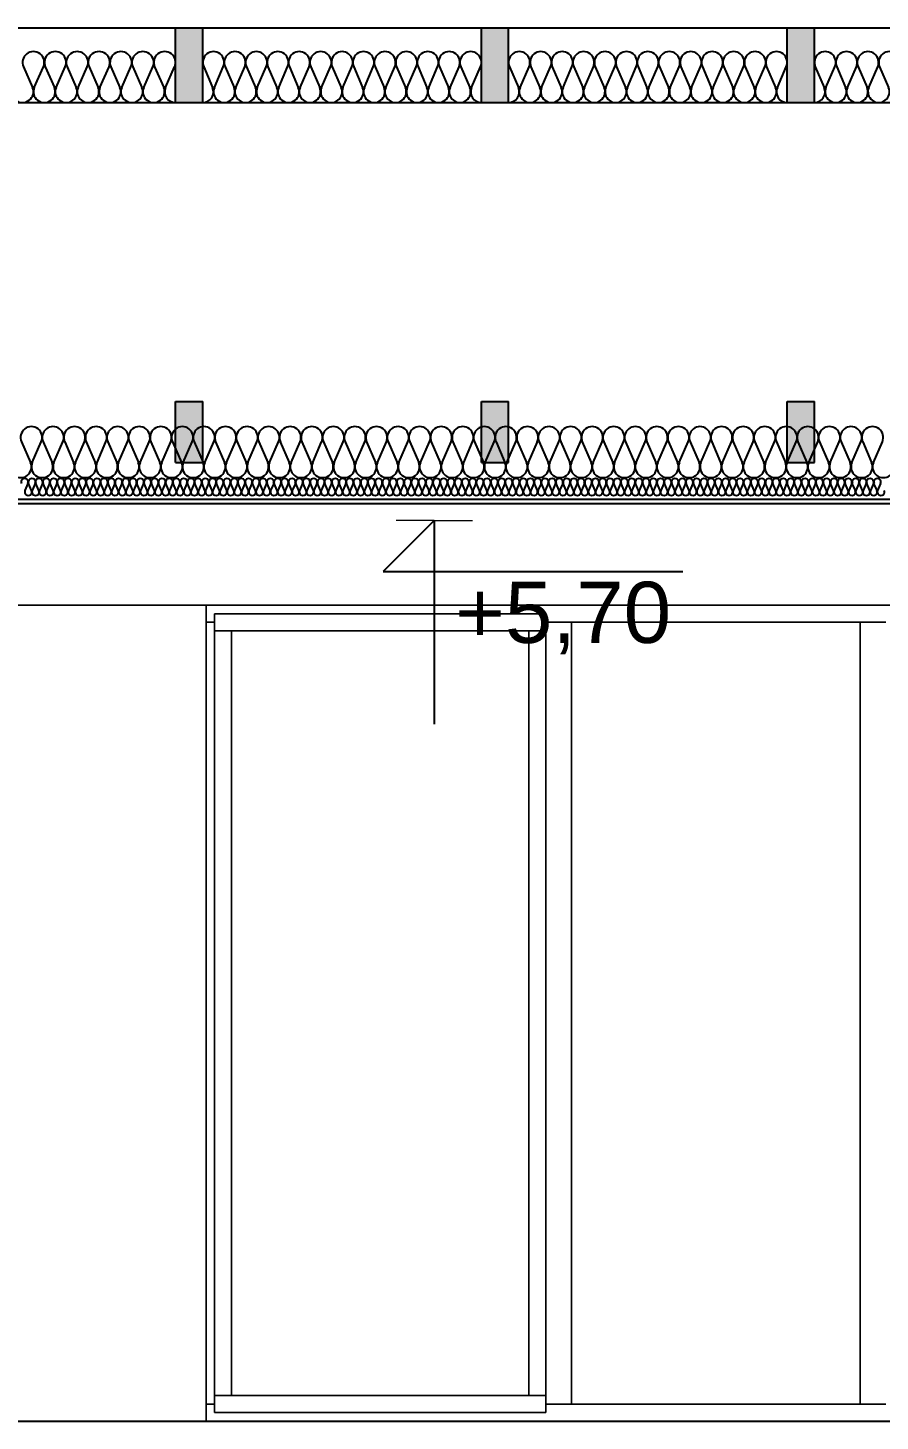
# Model space of a CAD drawing. Header units: millimetres. Extents: x 4647 to 73915, y -13612 to -8141.
# Drawn here: x 22946.7 to 23197.5, y -10768.6 to -10358.7 of the extents above; entities that cross this region are included whole.
import ezdxf

# ---------------------------------------------------------------- set-up
doc = ezdxf.new("R2010")
doc.units = ezdxf.units.MM
for name, color, linetype in [('2D - Ogólne', 7, 'Continuous'), ('Konstrukcja - Dach', 7, 'Continuous'), ('Konstrukcja - wieńce', 7, 'Continuous'), ('Okna ArchiCADa', 7, 'Continuous'), ('WIDOK', 7, 'Continuous'), ('Wymiarowanie - Ogólne', 7, 'Continuous')]:
    doc.layers.add(name, color=color, linetype=linetype)
doc.layers.add('a_wymiary', color=250, linetype='Continuous', lineweight=9)
doc.styles.add('GENERATED_STYLE_4', font='arial.ttf')

msp = doc.modelspace()

# ---------------------------------------------------------------- hatches: boundary and pattern name
at = {"layer": 'Konstrukcja - Dach', "linetype": 'Continuous', "lineweight": 0}
for points in [[(22990.14, -10358.69), (22990.14, -10380.67), (22998.14, -10380.67), (22998.14, -10358.69)], [(23080.14, -10358.69), (23080.14, -10380.67), (23088.14, -10380.67), (23088.14, -10358.69)], [(23170.14, -10358.69), (23170.14, -10380.67), (23178.14, -10380.67), (23178.14, -10358.69)], [(22998.14, -10486.57), (22998.14, -10468.57), (22990.14, -10468.57), (22990.14, -10486.57)], [(23088.14, -10486.57), (23088.14, -10468.57), (23080.14, -10468.57), (23080.14, -10486.57)], [(23178.14, -10486.57), (23178.14, -10468.57), (23170.14, -10468.57), (23170.14, -10486.57)]]:
    msp.add_hatch(color=46, dxfattribs=at).paths.add_polyline_path(points, flags=0)

# ---------------------------------------------------------------- linework, layer by layer
at = {"layer": '2D - Ogólne'}
for p, q in [((22945.35, -10370.14), (22948.03, -10376.2)), ((22948.57, -10376.2), (22951.25, -10370.14)), ((22951.79, -10370.14), (22954.47, -10376.2)), ((22955.01, -10376.2), (22957.69, -10370.14)), ((22958.23, -10370.14), (22960.91, -10376.2)), ((22961.45, -10376.2), (22964.12, -10370.14)), ((22964.67, -10370.14), (22967.34, -10376.2)), ((22967.88, -10376.2), (22970.56, -10370.14)), ((22971.1, -10370.14), (22973.78, -10376.2)), ((22974.32, -10376.2), (22977, -10370.14)), ((22977.54, -10370.14), (22980.22, -10376.2)), ((22980.76, -10376.2), (22983.44, -10370.14)), ((22983.98, -10370.14), (22986.66, -10376.2)), ((22987.2, -10376.2), (22989.87, -10370.14)), ((22998.41, -10370.14), (23001.03, -10376.2)), ((23001.56, -10376.2), (23004.19, -10370.14)), ((23004.72, -10370.14), (23007.34, -10376.2)), ((23007.87, -10376.2), (23010.5, -10370.14)), ((23011.02, -10370.14), (23013.65, -10376.2)), ((23014.18, -10376.2), (23016.8, -10370.14)), ((23017.33, -10370.14), (23019.96, -10376.2)), ((23020.49, -10376.2), (23023.11, -10370.14)), ((23023.64, -10370.14), (23026.26, -10376.2)), ((23026.79, -10376.2), (23029.42, -10370.14)), ((23029.95, -10370.14), (23032.57, -10376.2)), ((23033.1, -10376.2), (23035.73, -10370.14)), ((23036.26, -10370.14), (23038.88, -10376.2)), ((23039.41, -10376.2), (23042.03, -10370.14)), ((23042.56, -10370.14), (23045.19, -10376.2)), ((23045.72, -10376.2), (23048.34, -10370.14)), ((23048.87, -10370.14), (23051.5, -10376.2)), ((23052.02, -10376.2), (23054.65, -10370.14)), ((23055.18, -10370.14), (23057.8, -10376.2)), ((23058.33, -10376.2), (23060.96, -10370.14)), ((23061.49, -10370.14), (23064.11, -10376.2)), ((23064.64, -10376.2), (23067.26, -10370.14)), ((23067.79, -10370.14), (23070.42, -10376.2)), ((23070.95, -10376.2), (23073.57, -10370.14)), ((23074.1, -10370.14), (23076.73, -10376.2)), ((23077.26, -10376.2), (23079.88, -10370.14)), ((23088.41, -10370.14), (23091.03, -10376.2)), ((23091.56, -10376.2), (23094.19, -10370.14)), ((23094.72, -10370.14), (23097.34, -10376.2)), ((23097.87, -10376.2), (23100.5, -10370.14)), ((23101.02, -10370.14), (23103.65, -10376.2)), ((23104.18, -10376.2), (23106.8, -10370.14)), ((23107.33, -10370.14), (23109.96, -10376.2)), ((23110.49, -10376.2), (23113.11, -10370.14)), ((23113.64, -10370.14), (23116.26, -10376.2)), ((23116.79, -10376.2), (23119.42, -10370.14)), ((23119.95, -10370.14), (23122.57, -10376.2)), ((23123.1, -10376.2), (23125.73, -10370.14)), ((23126.26, -10370.14), (23128.88, -10376.2)), ((23129.41, -10376.2), (23132.03, -10370.14)), ((23132.56, -10370.14), (23135.19, -10376.2)), ((23135.72, -10376.2), (23138.34, -10370.14)), ((23138.87, -10370.14), (23141.5, -10376.2)), ((23142.02, -10376.2), (23144.65, -10370.14)), ((23145.18, -10370.14), (23147.8, -10376.2)), ((23148.33, -10376.2), (23150.96, -10370.14)), ((23151.49, -10370.14), (23154.11, -10376.2)), ((23154.64, -10376.2), (23157.26, -10370.14)), ((23157.79, -10370.14), (23160.42, -10376.2)), ((23160.95, -10376.2), (23163.57, -10370.14)), ((23164.1, -10370.14), (23166.73, -10376.2)), ((23167.26, -10376.2), (23169.88, -10370.14)), ((23178.41, -10370.14), (23181.03, -10376.2)), ((23181.56, -10376.2), (23184.19, -10370.14)), ((23184.72, -10370.14), (23187.34, -10376.2)), ((23187.87, -10376.2), (23190.5, -10370.14)), ((23191.02, -10370.14), (23193.65, -10376.2)), ((23194.18, -10376.2), (23196.8, -10370.14)), ((23197.33, -10370.14), (23199.96, -10376.2)), ((22944.8, -10480.47), (22947.44, -10486.53)), ((22947.97, -10486.53), (22950.62, -10480.47)), ((22951.15, -10480.47), (22953.79, -10486.53)), ((22954.32, -10486.53), (22956.96, -10480.47)), ((22957.5, -10480.47), (22960.14, -10486.53)), ((22960.67, -10486.53), (22963.31, -10480.47)), ((22963.84, -10480.47), (22966.48, -10486.53)), ((22967.02, -10486.53), (22969.66, -10480.47)), ((22970.19, -10480.47), (22972.83, -10486.53)), ((22973.37, -10486.53), (22976.01, -10480.47)), ((22976.54, -10480.47), (22979.18, -10486.53)), ((22979.71, -10486.53), (22982.35, -10480.47)), ((22982.89, -10480.47), (22985.53, -10486.53)), ((22986.06, -10486.53), (22988.7, -10480.47)), ((22989.23, -10480.47), (22991.87, -10486.53)), ((22992.41, -10486.53), (22995.05, -10480.47)), ((22995.58, -10480.47), (22998.22, -10486.53)), ((22998.76, -10486.53), (23001.4, -10480.47)), ((23001.93, -10480.47), (23004.57, -10486.53)), ((23005.1, -10486.53), (23007.74, -10480.47)), ((23008.28, -10480.47), (23010.92, -10486.53)), ((23011.45, -10486.53), (23014.09, -10480.47)), ((23014.62, -10480.47), (23017.27, -10486.53)), ((23017.8, -10486.53), (23020.44, -10480.47)), ((23020.97, -10480.47), (23023.61, -10486.53)), ((23024.15, -10486.53), (23026.79, -10480.47)), ((23027.32, -10480.47), (23029.96, -10486.53)), ((23030.49, -10486.53), (23033.13, -10480.47)), ((23033.67, -10480.47), (23036.31, -10486.53)), ((23036.84, -10486.53), (23039.48, -10480.47)), ((23040.01, -10480.47), (23042.66, -10486.53)), ((23043.19, -10486.53), (23045.83, -10480.47)), ((23046.36, -10480.47), (23049, -10486.53)), ((23049.54, -10486.53), (23052.18, -10480.47)), ((23052.71, -10480.47), (23055.35, -10486.53)), ((23055.88, -10486.53), (23058.52, -10480.47)), ((23059.06, -10480.47), (23061.7, -10486.53)), ((23062.23, -10486.53), (23064.87, -10480.47)), ((23065.41, -10480.47), (23068.05, -10486.53)), ((23068.58, -10486.53), (23071.22, -10480.47)), ((23071.75, -10480.47), (23074.39, -10486.53)), ((23074.93, -10486.53), (23077.57, -10480.47)), ((23078.1, -10480.47), (23080.74, -10486.53)), ((23081.27, -10486.53), (23083.91, -10480.47)), ((23084.45, -10480.47), (23087.09, -10486.53)), ((23087.62, -10486.53), (23090.26, -10480.47)), ((23090.8, -10480.47), (23093.44, -10486.53)), ((23093.97, -10486.53), (23096.61, -10480.47)), ((23097.14, -10480.47), (23099.78, -10486.53)), ((23100.32, -10486.53), (23102.96, -10480.47)), ((23103.49, -10480.47), (23106.13, -10486.53)), ((23106.66, -10486.53), (23109.3, -10480.47)), ((23109.84, -10480.47), (23112.48, -10486.53)), ((23113.01, -10486.53), (23115.65, -10480.47)), ((23116.19, -10480.47), (23118.83, -10486.53)), ((23119.36, -10486.53), (23122, -10480.47)), ((23122.53, -10480.47), (23125.17, -10486.53)), ((23125.71, -10486.53), (23128.35, -10480.47)), ((23128.88, -10480.47), (23131.52, -10486.53)), ((23132.05, -10486.53), (23134.69, -10480.47)), ((23135.23, -10480.47), (23137.87, -10486.53)), ((23138.4, -10486.53), (23141.04, -10480.47)), ((23141.58, -10480.47), (23144.22, -10486.53)), ((23144.75, -10486.53), (23147.39, -10480.47)), ((23147.92, -10480.47), (23150.56, -10486.53)), ((23151.1, -10486.53), (23153.74, -10480.47)), ((23154.27, -10480.47), (23156.91, -10486.53)), ((23157.44, -10486.53), (23160.09, -10480.47)), ((23160.62, -10480.47), (23163.26, -10486.53)), ((23163.79, -10486.53), (23166.43, -10480.47)), ((23166.97, -10480.47), (23169.61, -10486.53)), ((23170.14, -10486.53), (23172.78, -10480.47)), ((23173.31, -10480.47), (23175.95, -10486.53)), ((23176.49, -10486.53), (23179.13, -10480.47)), ((23179.66, -10480.47), (23182.3, -10486.53)), ((23182.83, -10486.53), (23185.48, -10480.47)), ((23186.01, -10480.47), (23188.65, -10486.53)), ((23189.18, -10486.53), (23191.82, -10480.47)), ((23192.36, -10480.47), (23195, -10486.53)), ((23195.53, -10486.53), (23198.17, -10480.47))]:
    msp.add_line(p, q, dxfattribs=at)
for centre, major_axis, ratio, start_param, end_param in [((22948.3, -10368.86), (3.22, 0), 0.991121, 5.870392, 9.837571), ((22954.74, -10368.86), (3.22, 0), 0.991121, 5.870392, 9.837571), ((22961.18, -10368.86), (3.22, 0), 0.991121, 5.870392, 9.837571), ((22967.61, -10368.86), (3.22, 0), 0.991121, 5.870392, 9.837571), ((22974.05, -10368.86), (3.22, 0), 0.991121, 5.870392, 9.837571), ((22980.49, -10368.86), (3.22, 0), 0.991121, 5.870392, 9.837571), ((22986.93, -10368.86), (3.22, 0), 0.991121, 5.870392, 9.837571), ((23001.3, -10368.86), (0, 3.19), 0.988613, 4.299595, 8.266775), ((23007.61, -10368.86), (0, 3.19), 0.988613, 4.299595, 8.266775), ((23013.91, -10368.86), (0, 3.19), 0.988613, 4.299595, 8.266775), ((23020.22, -10368.86), (0, 3.19), 0.988613, 4.299595, 8.266775), ((23026.53, -10368.86), (0, 3.19), 0.988613, 4.299595, 8.266775), ((23032.84, -10368.86), (0, 3.19), 0.988613, 4.299595, 8.266775), ((23039.14, -10368.86), (0, 3.19), 0.988613, 4.299595, 8.266775), ((23045.45, -10368.86), (0, 3.19), 0.988613, 4.299595, 8.266775), ((23051.76, -10368.86), (0, 3.19), 0.988613, 4.299595, 8.266775), ((23058.07, -10368.86), (0, 3.19), 0.988613, 4.299595, 8.266775), ((23064.38, -10368.86), (0, 3.19), 0.988613, 4.299595, 8.266775), ((23070.68, -10368.86), (0, 3.19), 0.988613, 4.299595, 8.266775), ((23076.99, -10368.86), (0, 3.19), 0.988613, 4.299595, 8.266775), ((23091.3, -10368.86), (0, 3.19), 0.988613, 4.299595, 8.266775), ((23097.61, -10368.86), (0, 3.19), 0.988613, 4.299595, 8.266775), ((23103.91, -10368.86), (0, 3.19), 0.988613, 4.299595, 8.266775), ((23110.22, -10368.86), (0, 3.19), 0.988613, 4.299595, 8.266775), ((23116.53, -10368.86), (0, 3.19), 0.988613, 4.299595, 8.266775), ((23122.84, -10368.86), (0, 3.19), 0.988613, 4.299595, 8.266775), ((23129.14, -10368.86), (0, 3.19), 0.988613, 4.299595, 8.266775), ((23135.45, -10368.86), (0, 3.19), 0.988613, 4.299595, 8.266775), ((23141.76, -10368.86), (0, 3.19), 0.988613, 4.299595, 8.266775), ((23148.07, -10368.86), (0, 3.19), 0.988613, 4.299595, 8.266775), ((23154.38, -10368.86), (0, 3.19), 0.988613, 4.299595, 8.266775), ((23160.68, -10368.86), (0, 3.19), 0.988613, 4.299595, 8.266775), ((23166.99, -10368.86), (0, 3.19), 0.988613, 4.299595, 8.266775), ((23181.3, -10368.86), (0, 3.19), 0.988613, 4.299595, 8.266775), ((23187.61, -10368.86), (0, 3.19), 0.988613, 4.299595, 8.266775), ((23193.91, -10368.86), (0, 3.19), 0.988613, 4.299595, 8.266775), ((23200.22, -10368.86), (0, 3.19), 0.988613, 4.299595, 8.266775), ((22945.08, -10377.48), (3.22, 0), 0.991121, 2.7288, 6.695979), ((22951.52, -10377.48), (3.22, 0), 0.991121, 2.7288, 6.695979), ((22957.96, -10377.48), (3.22, 0), 0.991121, 2.7288, 6.695979), ((22964.39, -10377.48), (3.22, 0), 0.991121, 2.7288, 6.695979), ((22970.83, -10377.48), (3.22, 0), 0.991121, 2.7288, 6.695979), ((22977.27, -10377.48), (3.22, 0), 0.991121, 2.7288, 6.695979), ((22983.71, -10377.48), (3.22, 0), 0.991121, 2.7288, 6.695979), ((22990.14, -10377.48), (3.22, 0), 0.991121, 2.7288, 4.712389), ((22998.14, -10377.48), (0, 3.19), 0.988613, 3.141593, 5.125182), ((23004.45, -10377.48), (0, 3.19), 0.988613, 1.158004, 5.125183), ((23010.76, -10377.48), (0, 3.19), 0.988613, 1.158004, 5.125183), ((23017.07, -10377.48), (0, 3.19), 0.988613, 1.158004, 5.125183), ((23023.38, -10377.48), (0, 3.19), 0.988613, 1.158004, 5.125183), ((23029.68, -10377.48), (0, 3.19), 0.988613, 1.158004, 5.125183), ((23035.99, -10377.48), (0, 3.19), 0.988613, 1.158004, 5.125183), ((23042.3, -10377.48), (0, 3.19), 0.988613, 1.158004, 5.125183), ((23048.61, -10377.48), (0, 3.19), 0.988613, 1.158004, 5.125183), ((23054.91, -10377.48), (0, 3.19), 0.988613, 1.158004, 5.125183), ((23061.22, -10377.48), (0, 3.19), 0.988613, 1.158004, 5.125183), ((23067.53, -10377.48), (0, 3.19), 0.988613, 1.158004, 5.125183), ((23073.84, -10377.48), (0, 3.19), 0.988613, 1.158004, 5.125183), ((23080.14, -10377.48), (0, 3.19), 0.988613, 1.158004, 3.141593), ((23088.14, -10377.48), (0, 3.19), 0.988613, 3.141593, 5.125182), ((23094.45, -10377.48), (0, 3.19), 0.988613, 1.158004, 5.125183), ((23100.76, -10377.48), (0, 3.19), 0.988613, 1.158004, 5.125183), ((23107.07, -10377.48), (0, 3.19), 0.988613, 1.158004, 5.125183), ((23113.38, -10377.48), (0, 3.19), 0.988613, 1.158004, 5.125183), ((23119.68, -10377.48), (0, 3.19), 0.988613, 1.158004, 5.125183), ((23125.99, -10377.48), (0, 3.19), 0.988613, 1.158004, 5.125183), ((23132.3, -10377.48), (0, 3.19), 0.988613, 1.158004, 5.125183), ((23138.61, -10377.48), (0, 3.19), 0.988613, 1.158004, 5.125183), ((23144.91, -10377.48), (0, 3.19), 0.988613, 1.158004, 5.125183), ((23151.22, -10377.48), (0, 3.19), 0.988613, 1.158004, 5.125183), ((23157.53, -10377.48), (0, 3.19), 0.988613, 1.158004, 5.125183), ((23163.84, -10377.48), (0, 3.19), 0.988613, 1.158004, 5.125183), ((23170.14, -10377.48), (0, 3.19), 0.988613, 1.158004, 3.141593), ((23178.14, -10377.48), (0, 3.19), 0.988613, 3.141593, 5.125182), ((23184.45, -10377.48), (0, 3.19), 0.988613, 1.158004, 5.125183), ((23190.76, -10377.48), (0, 3.19), 0.988613, 1.158004, 5.125183), ((23197.07, -10377.48), (0, 3.19), 0.988613, 1.158004, 5.125183), ((22947.71, -10479.19), (0, 3.19), 0.994863, 4.299595, 8.266775), ((22954.06, -10479.19), (0, 3.19), 0.994863, 4.299595, 8.266775), ((22960.4, -10479.19), (0, 3.19), 0.994863, 4.299595, 8.266775), ((22966.75, -10479.19), (0, 3.19), 0.994863, 4.299595, 8.266775), ((22973.1, -10479.19), (0, 3.19), 0.994863, 4.299595, 8.266775), ((22979.45, -10479.19), (0, 3.19), 0.994863, 4.299595, 8.266775), ((22985.79, -10479.19), (0, 3.19), 0.994863, 4.299595, 8.266775), ((22992.14, -10479.19), (0, 3.19), 0.994863, 4.299595, 8.266775), ((22998.49, -10479.19), (0, 3.19), 0.994863, 4.299595, 8.266775), ((23004.84, -10479.19), (0, 3.19), 0.994863, 4.299595, 8.266775), ((23011.18, -10479.19), (0, 3.19), 0.994863, 4.299595, 8.266775), ((23017.53, -10479.19), (0, 3.19), 0.994863, 4.299595, 8.266775), ((23023.88, -10479.19), (0, 3.19), 0.994863, 4.299595, 8.266775), ((23030.23, -10479.19), (0, 3.19), 0.994863, 4.299595, 8.266775), ((23036.57, -10479.19), (0, 3.19), 0.994863, 4.299595, 8.266775), ((23042.92, -10479.19), (0, 3.19), 0.994863, 4.299595, 8.266775), ((23049.27, -10479.19), (0, 3.19), 0.994863, 4.299595, 8.266775), ((23055.62, -10479.19), (0, 3.19), 0.994863, 4.299595, 8.266775), ((23061.96, -10479.19), (0, 3.19), 0.994863, 4.299595, 8.266775), ((23068.31, -10479.19), (0, 3.19), 0.994863, 4.299595, 8.266775), ((23074.66, -10479.19), (0, 3.19), 0.994863, 4.299595, 8.266775), ((23081.01, -10479.19), (0, 3.19), 0.994863, 4.299595, 8.266775), ((23087.35, -10479.19), (0, 3.19), 0.994863, 4.299595, 8.266775), ((23093.7, -10479.19), (0, 3.19), 0.994863, 4.299595, 8.266775), ((23100.05, -10479.19), (0, 3.19), 0.994863, 4.299595, 8.266775), ((23106.4, -10479.19), (0, 3.19), 0.994863, 4.299595, 8.266775), ((23112.75, -10479.19), (0, 3.19), 0.994863, 4.299595, 8.266775), ((23119.09, -10479.19), (0, 3.19), 0.994863, 4.299595, 8.266775), ((23125.44, -10479.19), (0, 3.19), 0.994863, 4.299595, 8.266775), ((23131.79, -10479.19), (0, 3.19), 0.994863, 4.299595, 8.266775), ((23138.14, -10479.19), (0, 3.19), 0.994863, 4.299595, 8.266775), ((23144.48, -10479.19), (0, 3.19), 0.994863, 4.299595, 8.266775), ((23150.83, -10479.19), (0, 3.19), 0.994863, 4.299595, 8.266775), ((23157.18, -10479.19), (0, 3.19), 0.994863, 4.299595, 8.266775), ((23163.53, -10479.19), (0, 3.19), 0.994863, 4.299595, 8.266775), ((23169.87, -10479.19), (0, 3.19), 0.994863, 4.299595, 8.266775), ((23176.22, -10479.19), (0, 3.19), 0.994863, 4.299595, 8.266775), ((23182.57, -10479.19), (0, 3.19), 0.994863, 4.299595, 8.266775), ((23188.92, -10479.19), (0, 3.19), 0.994863, 4.299595, 8.266775), ((23195.26, -10479.19), (0, 3.19), 0.994863, 4.299595, 8.266775), ((22944.53, -10487.81), (0, 3.19), 0.994863, 1.158004, 5.125183), ((22950.88, -10487.81), (0, 3.19), 0.994863, 1.158004, 5.125183), ((22957.23, -10487.81), (0, 3.19), 0.994863, 1.158004, 5.125183), ((22963.58, -10487.81), (0, 3.19), 0.994863, 1.158004, 5.125183), ((22969.92, -10487.81), (0, 3.19), 0.994863, 1.158004, 5.125183), ((22976.27, -10487.81), (0, 3.19), 0.994863, 1.158004, 5.125183), ((22982.62, -10487.81), (0, 3.19), 0.994863, 1.158004, 5.125183), ((22988.97, -10487.81), (0, 3.19), 0.994863, 1.158004, 5.125183), ((22995.32, -10487.81), (0, 3.19), 0.994863, 1.158004, 5.125183), ((23001.66, -10487.81), (0, 3.19), 0.994863, 1.158004, 5.125183), ((23008.01, -10487.81), (0, 3.19), 0.994863, 1.158004, 5.125183), ((23014.36, -10487.81), (0, 3.19), 0.994863, 1.158004, 5.125183), ((23020.71, -10487.81), (0, 3.19), 0.994863, 1.158004, 5.125183), ((23027.05, -10487.81), (0, 3.19), 0.994863, 1.158004, 5.125183), ((23033.4, -10487.81), (0, 3.19), 0.994863, 1.158004, 5.125183), ((23039.75, -10487.81), (0, 3.19), 0.994863, 1.158004, 5.125183), ((23046.1, -10487.81), (0, 3.19), 0.994863, 1.158004, 5.125183), ((23052.44, -10487.81), (0, 3.19), 0.994863, 1.158004, 5.125183), ((23058.79, -10487.81), (0, 3.19), 0.994863, 1.158004, 5.125183), ((23065.14, -10487.81), (0, 3.19), 0.994863, 1.158004, 5.125183), ((23071.49, -10487.81), (0, 3.19), 0.994863, 1.158004, 5.125183), ((23077.83, -10487.81), (0, 3.19), 0.994863, 1.158004, 5.125183), ((23084.18, -10487.81), (0, 3.19), 0.994863, 1.158004, 5.125183), ((23090.53, -10487.81), (0, 3.19), 0.994863, 1.158004, 5.125183), ((23096.88, -10487.81), (0, 3.19), 0.994863, 1.158004, 5.125183), ((23103.22, -10487.81), (0, 3.19), 0.994863, 1.158004, 5.125183), ((23109.57, -10487.81), (0, 3.19), 0.994863, 1.158004, 5.125183), ((23115.92, -10487.81), (0, 3.19), 0.994863, 1.158004, 5.125183), ((23122.27, -10487.81), (0, 3.19), 0.994863, 1.158004, 5.125183), ((23128.61, -10487.81), (0, 3.19), 0.994863, 1.158004, 5.125183), ((23134.96, -10487.81), (0, 3.19), 0.994863, 1.158004, 5.125183), ((23141.31, -10487.81), (0, 3.19), 0.994863, 1.158004, 5.125183), ((23147.66, -10487.81), (0, 3.19), 0.994863, 1.158004, 5.125183), ((23154, -10487.81), (0, 3.19), 0.994863, 1.158004, 5.125183), ((23160.35, -10487.81), (0, 3.19), 0.994863, 1.158004, 5.125183), ((23166.7, -10487.81), (0, 3.19), 0.994863, 1.158004, 5.125183), ((23173.05, -10487.81), (0, 3.19), 0.994863, 1.158004, 5.125183), ((23179.39, -10487.81), (0, 3.19), 0.994863, 1.158004, 5.125183), ((23185.74, -10487.81), (0, 3.19), 0.994863, 1.158004, 5.125183), ((23192.09, -10487.81), (0, 3.19), 0.994863, 1.158004, 5.125183), ((23198.44, -10487.81), (0, 3.19), 0.994863, 1.158004, 5.125183)]:
    msp.add_ellipse(centre, major_axis=major_axis, ratio=ratio, start_param=start_param, end_param=end_param, dxfattribs=at)
at = {"layer": 'a_wymiary'}
for p, q in [((23342.14, -10498.57), (22919.14, -10498.57)), ((22919.14, -10528.57), (23342.14, -10528.57)), ((22999.14, -10528.57), (22919.14, -10528.57)), ((23299.14, -10528.57), (22999.14, -10528.57)), ((22999.14, -10528.57), (22999.14, -10533.57)), ((22999.14, -10768.57), (22999.14, -10528.57)), ((22999.14, -10533.57), (23001.64, -10533.57)), ((23001.64, -10533.57), (22999.14, -10533.57)), ((22999.14, -10533.57), (22999.14, -10763.57)), ((23001.64, -10531.07), (23001.64, -10536.07)), ((23099.14, -10531.07), (23001.64, -10531.07)), ((23001.64, -10533.57), (23001.64, -10531.07)), ((23001.64, -10531.07), (23099.14, -10531.07)), ((23001.64, -10763.57), (23001.64, -10533.57)), ((23099.14, -10536.07), (23099.14, -10531.07)), ((23099.14, -10531.07), (23099.14, -10533.57)), ((23099.14, -10533.57), (23106.64, -10533.57)), ((23099.14, -10533.57), (23099.14, -10763.57)), ((23106.64, -10533.57), (23099.14, -10533.57)), ((23191.64, -10533.57), (23106.64, -10533.57)), ((23106.64, -10533.57), (23106.64, -10763.57)), ((23106.64, -10533.57), (23191.64, -10533.57)), ((23106.64, -10763.57), (23106.64, -10533.57)), ((23191.64, -10763.57), (23191.64, -10533.57)), ((23191.64, -10533.57), (23199.14, -10533.57)), ((23199.14, -10533.57), (23191.64, -10533.57)), ((23191.64, -10533.57), (23191.64, -10763.57)), ((23001.64, -10536.07), (23006.64, -10536.07)), ((23006.64, -10536.07), (23001.64, -10536.07)), ((23001.64, -10536.07), (23001.64, -10761.07)), ((23094.14, -10536.07), (23006.64, -10536.07)), ((23006.64, -10536.07), (23006.64, -10761.07)), ((23006.64, -10536.07), (23094.14, -10536.07)), ((23006.64, -10761.07), (23006.64, -10536.07)), ((23094.14, -10761.07), (23094.14, -10536.07)), ((23094.14, -10536.07), (23099.14, -10536.07)), ((23099.14, -10536.07), (23094.14, -10536.07)), ((23094.14, -10536.07), (23094.14, -10761.07)), ((23099.14, -10761.07), (23099.14, -10536.07)), ((23006.64, -10761.07), (23001.64, -10761.07)), ((23001.64, -10761.07), (23001.64, -10766.07)), ((23001.64, -10761.07), (23006.64, -10761.07)), ((23006.64, -10761.07), (23094.14, -10761.07)), ((23094.14, -10761.07), (23006.64, -10761.07)), ((23099.14, -10761.07), (23094.14, -10761.07)), ((23094.14, -10761.07), (23099.14, -10761.07)), ((23099.14, -10766.07), (23099.14, -10761.07)), ((23001.64, -10763.57), (22999.14, -10763.57)), ((22999.14, -10763.57), (22999.14, -10768.57)), ((22999.14, -10763.57), (23001.64, -10763.57)), ((23001.64, -10766.07), (23001.64, -10763.57)), ((23001.64, -10766.07), (23099.14, -10766.07)), ((23099.14, -10766.07), (23001.64, -10766.07)), ((23106.64, -10763.57), (23099.14, -10763.57)), ((23099.14, -10763.57), (23099.14, -10766.07)), ((23099.14, -10763.57), (23106.64, -10763.57)), ((23106.64, -10763.57), (23191.64, -10763.57)), ((23191.64, -10763.57), (23106.64, -10763.57)), ((23199.14, -10763.57), (23191.64, -10763.57)), ((23191.64, -10763.57), (23199.14, -10763.57)), ((22919.14, -10768.57), (22999.14, -10768.57)), ((22999.14, -10768.57), (23299.14, -10768.57))]:
    msp.add_line(p, q, dxfattribs=at)
at = {"layer": 'Konstrukcja - Dach'}
for p, q in [((22088.14, -10358.69), (23448.14, -10358.69)), ((22088.14, -10358.69), (23448.14, -10358.69)), ((22088.14, -10380.67), (23448.14, -10380.67)), ((22946.7, -10492.75), (22945.82, -10494.77)), ((22947.76, -10494.77), (22946.88, -10492.75)), ((22948.83, -10492.75), (22947.94, -10494.77)), ((22949.89, -10494.77), (22949.01, -10492.75)), ((22950.95, -10492.75), (22950.07, -10494.77)), ((22952.02, -10494.77), (22951.13, -10492.75)), ((22953.08, -10492.75), (22952.2, -10494.77)), ((22954.14, -10494.77), (22953.26, -10492.75)), ((22955.21, -10492.75), (22954.32, -10494.77)), ((22956.27, -10494.77), (22955.39, -10492.75)), ((22957.33, -10492.75), (22956.45, -10494.77)), ((22958.4, -10494.77), (22957.51, -10492.75)), ((22959.46, -10492.75), (22958.58, -10494.77)), ((22960.52, -10494.77), (22959.64, -10492.75)), ((22961.59, -10492.75), (22960.7, -10494.77)), ((22962.65, -10494.77), (22961.77, -10492.75)), ((22963.71, -10492.75), (22962.83, -10494.77)), ((22964.78, -10494.77), (22963.89, -10492.75)), ((22965.84, -10492.75), (22964.96, -10494.77)), ((22966.9, -10494.77), (22966.02, -10492.75)), ((22967.97, -10492.75), (22967.08, -10494.77)), ((22969.03, -10494.77), (22968.15, -10492.75)), ((22970.09, -10492.75), (22969.21, -10494.77)), ((22971.16, -10494.77), (22970.27, -10492.75)), ((22972.22, -10492.75), (22971.34, -10494.77)), ((22973.28, -10494.77), (22972.4, -10492.75)), ((22974.35, -10492.75), (22973.46, -10494.77)), ((22975.41, -10494.77), (22974.53, -10492.75)), ((22976.47, -10492.75), (22975.59, -10494.77)), ((22977.54, -10494.77), (22976.65, -10492.75)), ((22978.6, -10492.75), (22977.72, -10494.77)), ((22979.66, -10494.77), (22978.78, -10492.75)), ((22980.73, -10492.75), (22979.84, -10494.77)), ((22981.79, -10494.77), (22980.91, -10492.75)), ((22982.85, -10492.75), (22981.97, -10494.77)), ((22983.92, -10494.77), (22983.03, -10492.75)), ((22984.98, -10492.75), (22984.1, -10494.77)), ((22986.04, -10494.77), (22985.16, -10492.75)), ((22987.11, -10492.75), (22986.22, -10494.77)), ((22988.17, -10494.77), (22987.29, -10492.75)), ((22989.23, -10492.75), (22988.35, -10494.77)), ((22990.3, -10494.77), (22989.41, -10492.75)), ((22991.36, -10492.75), (22990.47, -10494.77)), ((22992.42, -10494.77), (22991.54, -10492.75)), ((22993.49, -10492.75), (22992.6, -10494.77)), ((22994.55, -10494.77), (22993.66, -10492.75)), ((22995.61, -10492.75), (22994.73, -10494.77)), ((22996.68, -10494.77), (22995.79, -10492.75)), ((22997.74, -10492.75), (22996.85, -10494.77)), ((22998.8, -10494.77), (22997.92, -10492.75)), ((22999.87, -10492.75), (22998.98, -10494.77)), ((23000.93, -10494.77), (23000.04, -10492.75)), ((23001.99, -10492.75), (23001.11, -10494.77)), ((23003.06, -10494.77), (23002.17, -10492.75)), ((23004.12, -10492.75), (23003.23, -10494.77)), ((23005.18, -10494.77), (23004.3, -10492.75)), ((23006.25, -10492.75), (23005.36, -10494.77)), ((23007.31, -10494.77), (23006.42, -10492.75)), ((23008.37, -10492.75), (23007.49, -10494.77)), ((23009.44, -10494.77), (23008.55, -10492.75)), ((23010.5, -10492.75), (23009.61, -10494.77)), ((23011.56, -10494.77), (23010.68, -10492.75)), ((23012.63, -10492.75), (23011.74, -10494.77)), ((23013.69, -10494.77), (23012.8, -10492.75)), ((23014.75, -10492.75), (23013.87, -10494.77)), ((23015.82, -10494.77), (23014.93, -10492.75)), ((23016.88, -10492.75), (23015.99, -10494.77)), ((23017.94, -10494.77), (23017.06, -10492.75)), ((23019.01, -10492.75), (23018.12, -10494.77)), ((23020.07, -10494.77), (23019.18, -10492.75)), ((23021.13, -10492.75), (23020.25, -10494.77)), ((23022.2, -10494.77), (23021.31, -10492.75)), ((23023.26, -10492.75), (23022.37, -10494.77)), ((23024.32, -10494.77), (23023.44, -10492.75)), ((23025.39, -10492.75), (23024.5, -10494.77)), ((23026.45, -10494.77), (23025.56, -10492.75)), ((23027.51, -10492.75), (23026.63, -10494.77)), ((23028.57, -10494.77), (23027.69, -10492.75)), ((23029.64, -10492.75), (23028.75, -10494.77)), ((23030.7, -10494.77), (23029.82, -10492.75)), ((23031.76, -10492.75), (23030.88, -10494.77)), ((23032.83, -10494.77), (23031.94, -10492.75)), ((23033.89, -10492.75), (23033.01, -10494.77)), ((23034.95, -10494.77), (23034.07, -10492.75)), ((23036.02, -10492.75), (23035.13, -10494.77)), ((23037.08, -10494.77), (23036.2, -10492.75)), ((23038.14, -10492.75), (23037.26, -10494.77)), ((23039.21, -10494.77), (23038.32, -10492.75)), ((23040.27, -10492.75), (23039.39, -10494.77)), ((23041.33, -10494.77), (23040.45, -10492.75)), ((23042.4, -10492.75), (23041.51, -10494.77)), ((23043.46, -10494.77), (23042.58, -10492.75)), ((23044.52, -10492.75), (23043.64, -10494.77)), ((23045.59, -10494.77), (23044.7, -10492.75)), ((23046.65, -10492.75), (23045.77, -10494.77)), ((23047.71, -10494.77), (23046.83, -10492.75)), ((23048.78, -10492.75), (23047.89, -10494.77)), ((23049.84, -10494.77), (23048.96, -10492.75)), ((23050.9, -10492.75), (23050.02, -10494.77)), ((23051.97, -10494.77), (23051.08, -10492.75)), ((23053.03, -10492.75), (23052.15, -10494.77)), ((23054.09, -10494.77), (23053.21, -10492.75)), ((23055.16, -10492.75), (23054.27, -10494.77)), ((23056.22, -10494.77), (23055.34, -10492.75)), ((23057.28, -10492.75), (23056.4, -10494.77)), ((23058.35, -10494.77), (23057.46, -10492.75)), ((23059.41, -10492.75), (23058.53, -10494.77)), ((23060.47, -10494.77), (23059.59, -10492.75)), ((23061.54, -10492.75), (23060.65, -10494.77)), ((23062.6, -10494.77), (23061.72, -10492.75)), ((23063.66, -10492.75), (23062.78, -10494.77)), ((23064.73, -10494.77), (23063.84, -10492.75)), ((23065.79, -10492.75), (23064.91, -10494.77)), ((23066.85, -10494.77), (23065.97, -10492.75)), ((23067.92, -10492.75), (23067.03, -10494.77)), ((23068.98, -10494.77), (23068.1, -10492.75)), ((23070.04, -10492.75), (23069.16, -10494.77)), ((23071.11, -10494.77), (23070.22, -10492.75)), ((23072.17, -10492.75), (23071.29, -10494.77)), ((23073.23, -10494.77), (23072.35, -10492.75)), ((23074.3, -10492.75), (23073.41, -10494.77)), ((23075.36, -10494.77), (23074.48, -10492.75)), ((23076.42, -10492.75), (23075.54, -10494.77)), ((23077.49, -10494.77), (23076.6, -10492.75)), ((23078.55, -10492.75), (23077.67, -10494.77)), ((23079.61, -10494.77), (23078.73, -10492.75)), ((23080.68, -10492.75), (23079.79, -10494.77)), ((23081.74, -10494.77), (23080.86, -10492.75)), ((23082.8, -10492.75), (23081.92, -10494.77)), ((23083.87, -10494.77), (23082.98, -10492.75)), ((23084.93, -10492.75), (23084.05, -10494.77)), ((23085.99, -10494.77), (23085.11, -10492.75)), ((23087.06, -10492.75), (23086.17, -10494.77)), ((23088.12, -10494.77), (23087.24, -10492.75)), ((23089.18, -10492.75), (23088.3, -10494.77)), ((23090.25, -10494.77), (23089.36, -10492.75)), ((23091.31, -10492.75), (23090.42, -10494.77)), ((23092.37, -10494.77), (23091.49, -10492.75)), ((23093.44, -10492.75), (23092.55, -10494.77)), ((23094.5, -10494.77), (23093.61, -10492.75)), ((23095.56, -10492.75), (23094.68, -10494.77)), ((23096.63, -10494.77), (23095.74, -10492.75)), ((23097.69, -10492.75), (23096.8, -10494.77)), ((23098.75, -10494.77), (23097.87, -10492.75)), ((23099.82, -10492.75), (23098.93, -10494.77)), ((23100.88, -10494.77), (23099.99, -10492.75)), ((23101.94, -10492.75), (23101.06, -10494.77)), ((23103.01, -10494.77), (23102.12, -10492.75)), ((23104.07, -10492.75), (23103.18, -10494.77)), ((23105.13, -10494.77), (23104.25, -10492.75)), ((23106.2, -10492.75), (23105.31, -10494.77)), ((23107.26, -10494.77), (23106.37, -10492.75)), ((23108.32, -10492.75), (23107.44, -10494.77)), ((23109.39, -10494.77), (23108.5, -10492.75)), ((23110.45, -10492.75), (23109.56, -10494.77)), ((23111.51, -10494.77), (23110.63, -10492.75)), ((23112.58, -10492.75), (23111.69, -10494.77)), ((23113.64, -10494.77), (23112.75, -10492.75)), ((23114.7, -10492.75), (23113.82, -10494.77)), ((23115.77, -10494.77), (23114.88, -10492.75)), ((23116.83, -10492.75), (23115.94, -10494.77)), ((23117.89, -10494.77), (23117.01, -10492.75)), ((23118.96, -10492.75), (23118.07, -10494.77)), ((23120.02, -10494.77), (23119.13, -10492.75)), ((23121.08, -10492.75), (23120.2, -10494.77)), ((23122.15, -10494.77), (23121.26, -10492.75)), ((23123.21, -10492.75), (23122.32, -10494.77)), ((23124.27, -10494.77), (23123.39, -10492.75)), ((23125.34, -10492.75), (23124.45, -10494.77)), ((23126.4, -10494.77), (23125.51, -10492.75)), ((23127.46, -10492.75), (23126.58, -10494.77)), ((23128.52, -10494.77), (23127.64, -10492.75)), ((23129.59, -10492.75), (23128.7, -10494.77)), ((23130.65, -10494.77), (23129.77, -10492.75)), ((23131.71, -10492.75), (23130.83, -10494.77)), ((23132.78, -10494.77), (23131.89, -10492.75)), ((23133.84, -10492.75), (23132.96, -10494.77)), ((23134.9, -10494.77), (23134.02, -10492.75)), ((23135.97, -10492.75), (23135.08, -10494.77)), ((23137.03, -10494.77), (23136.15, -10492.75)), ((23138.09, -10492.75), (23137.21, -10494.77)), ((23139.16, -10494.77), (23138.27, -10492.75)), ((23140.22, -10492.75), (23139.34, -10494.77)), ((23141.28, -10494.77), (23140.4, -10492.75)), ((23142.35, -10492.75), (23141.46, -10494.77)), ((23143.41, -10494.77), (23142.53, -10492.75)), ((23144.47, -10492.75), (23143.59, -10494.77)), ((23145.54, -10494.77), (23144.65, -10492.75)), ((23146.6, -10492.75), (23145.72, -10494.77)), ((23147.66, -10494.77), (23146.78, -10492.75)), ((23148.73, -10492.75), (23147.84, -10494.77)), ((23149.79, -10494.77), (23148.91, -10492.75)), ((23150.85, -10492.75), (23149.97, -10494.77)), ((23151.92, -10494.77), (23151.03, -10492.75)), ((23152.98, -10492.75), (23152.1, -10494.77)), ((23154.04, -10494.77), (23153.16, -10492.75)), ((23155.11, -10492.75), (23154.22, -10494.77)), ((23156.17, -10494.77), (23155.29, -10492.75)), ((23157.23, -10492.75), (23156.35, -10494.77)), ((23158.3, -10494.77), (23157.41, -10492.75)), ((23159.36, -10492.75), (23158.48, -10494.77)), ((23160.42, -10494.77), (23159.54, -10492.75)), ((23161.49, -10492.75), (23160.6, -10494.77)), ((23162.55, -10494.77), (23161.67, -10492.75)), ((23163.61, -10492.75), (23162.73, -10494.77)), ((23164.68, -10494.77), (23163.79, -10492.75)), ((23165.74, -10492.75), (23164.86, -10494.77)), ((23166.8, -10494.77), (23165.92, -10492.75)), ((23167.87, -10492.75), (23166.98, -10494.77)), ((23168.93, -10494.77), (23168.05, -10492.75)), ((23169.99, -10492.75), (23169.11, -10494.77)), ((23171.06, -10494.77), (23170.17, -10492.75)), ((23172.12, -10492.75), (23171.24, -10494.77)), ((23173.18, -10494.77), (23172.3, -10492.75)), ((23174.25, -10492.75), (23173.36, -10494.77)), ((23175.31, -10494.77), (23174.43, -10492.75)), ((23176.37, -10492.75), (23175.49, -10494.77)), ((23177.44, -10494.77), (23176.55, -10492.75)), ((23178.5, -10492.75), (23177.62, -10494.77)), ((23179.56, -10494.77), (23178.68, -10492.75)), ((23180.63, -10492.75), (23179.74, -10494.77)), ((23181.69, -10494.77), (23180.81, -10492.75)), ((23182.75, -10492.75), (23181.87, -10494.77)), ((23183.82, -10494.77), (23182.93, -10492.75)), ((23184.88, -10492.75), (23184, -10494.77)), ((23185.94, -10494.77), (23185.06, -10492.75)), ((23187.01, -10492.75), (23186.12, -10494.77)), ((23188.07, -10494.77), (23187.19, -10492.75)), ((23189.13, -10492.75), (23188.25, -10494.77)), ((23190.2, -10494.77), (23189.31, -10492.75)), ((23191.26, -10492.75), (23190.37, -10494.77)), ((23192.32, -10494.77), (23191.44, -10492.75)), ((23193.39, -10492.75), (23192.5, -10494.77)), ((23194.45, -10494.77), (23193.56, -10492.75)), ((23195.51, -10492.75), (23194.63, -10494.77)), ((23196.58, -10494.77), (23195.69, -10492.75)), ((23197.64, -10492.75), (23196.75, -10494.77))]:
    msp.add_line(p, q, dxfattribs=at)
at = {"layer": 'Konstrukcja - Dach', "color": 161, "lineweight": 25}
for p, q in [((22990.14, -10358.69), (22990.14, -10358.69)), ((22998.14, -10358.69), (22998.14, -10358.69)), ((23080.14, -10358.69), (23080.14, -10358.69)), ((23088.14, -10358.69), (23088.14, -10358.69)), ((23170.14, -10358.69), (23170.14, -10358.69)), ((23178.14, -10358.69), (23178.14, -10358.69)), ((22157.14, -10497.32), (23379.14, -10497.32)), ((22157.14, -10498.57), (23379.14, -10498.57))]:
    msp.add_line(p, q, dxfattribs=at)
at = {"layer": 'Konstrukcja - Dach', "color": 171, "lineweight": 25}
for p, q in [((22990.14, -10380.67), (22990.14, -10358.69)), ((22990.14, -10358.69), (22998.14, -10358.69)), ((22998.14, -10380.67), (22998.14, -10358.69)), ((23080.14, -10380.67), (23080.14, -10358.69)), ((23080.14, -10358.69), (23088.14, -10358.69)), ((23088.14, -10380.67), (23088.14, -10358.69)), ((23170.14, -10380.67), (23170.14, -10358.69)), ((23170.14, -10358.69), (23178.14, -10358.69)), ((23178.14, -10380.67), (23178.14, -10358.69)), ((22990.14, -10380.67), (22998.14, -10380.67)), ((23080.14, -10380.67), (23088.14, -10380.67)), ((23170.14, -10380.67), (23178.14, -10380.67)), ((22990.14, -10468.57), (22998.14, -10468.57)), ((22990.14, -10486.57), (22990.14, -10468.57)), ((22998.14, -10486.57), (22998.14, -10468.57)), ((23080.14, -10468.57), (23088.14, -10468.57)), ((23080.14, -10486.57), (23080.14, -10468.57)), ((23088.14, -10486.57), (23088.14, -10468.57)), ((23170.14, -10468.57), (23178.14, -10468.57)), ((23170.14, -10486.57), (23170.14, -10468.57)), ((23178.14, -10486.57), (23178.14, -10468.57)), ((22990.14, -10486.57), (22998.14, -10486.57)), ((23080.14, -10486.57), (23088.14, -10486.57)), ((23170.14, -10486.57), (23178.14, -10486.57))]:
    msp.add_line(p, q, dxfattribs=at)
at = {"layer": 'Konstrukcja - Dach'}
for centre, start_param, end_param in [((22945.73, -10492.33), 1.158003, 5.125183), ((22947.85, -10492.33), 1.158003, 5.125183), ((22949.98, -10492.33), 1.158003, 5.125183), ((22952.11, -10492.33), 1.158003, 5.125183), ((22954.23, -10492.33), 1.158003, 5.125183), ((22956.36, -10492.33), 1.158003, 5.125183), ((22958.49, -10492.33), 1.158003, 5.125183), ((22960.61, -10492.33), 1.158003, 5.125183), ((22962.74, -10492.33), 1.158003, 5.125183), ((22964.87, -10492.33), 1.158003, 5.125183), ((22966.99, -10492.33), 1.158003, 5.125183), ((22969.12, -10492.33), 1.158003, 5.125183), ((22971.25, -10492.33), 1.158003, 5.125183), ((22973.37, -10492.33), 1.158003, 5.125183), ((22975.5, -10492.33), 1.158003, 5.125183), ((22977.63, -10492.33), 1.158003, 5.125183), ((22979.75, -10492.33), 1.158003, 5.125183), ((22981.88, -10492.33), 1.158003, 5.125183), ((22984.01, -10492.33), 1.158003, 5.125183), ((22986.13, -10492.33), 1.158003, 5.125183), ((22988.26, -10492.33), 1.158003, 5.125183), ((22990.39, -10492.33), 1.158003, 5.125183), ((22992.51, -10492.33), 1.158003, 5.125183), ((22994.64, -10492.33), 1.158003, 5.125183), ((22996.77, -10492.33), 1.158003, 5.125183), ((22998.89, -10492.33), 1.158003, 5.125183), ((23001.02, -10492.33), 1.158003, 5.125183), ((23003.15, -10492.33), 1.158003, 5.125183), ((23005.27, -10492.33), 1.158003, 5.125183), ((23007.4, -10492.33), 1.158003, 5.125183), ((23009.52, -10492.33), 1.158003, 5.125183), ((23011.65, -10492.33), 1.158003, 5.125183), ((23013.78, -10492.33), 1.158003, 5.125183), ((23015.9, -10492.33), 1.158003, 5.125183), ((23018.03, -10492.33), 1.158003, 5.125183), ((23020.16, -10492.33), 1.158003, 5.125183), ((23022.28, -10492.33), 1.158003, 5.125183), ((23024.41, -10492.33), 1.158003, 5.125183), ((23026.54, -10492.33), 1.158003, 5.125183), ((23028.66, -10492.33), 1.158003, 5.125183), ((23030.79, -10492.33), 1.158003, 5.125183), ((23032.92, -10492.33), 1.158003, 5.125183), ((23035.04, -10492.33), 1.158003, 5.125183), ((23037.17, -10492.33), 1.158003, 5.125183), ((23039.3, -10492.33), 1.158003, 5.125183), ((23041.42, -10492.33), 1.158003, 5.125183), ((23043.55, -10492.33), 1.158003, 5.125183), ((23045.68, -10492.33), 1.158003, 5.125183), ((23047.8, -10492.33), 1.158003, 5.125183), ((23049.93, -10492.33), 1.158003, 5.125183), ((23052.06, -10492.33), 1.158003, 5.125183), ((23054.18, -10492.33), 1.158003, 5.125183), ((23056.31, -10492.33), 1.158003, 5.125183), ((23058.44, -10492.33), 1.158003, 5.125183), ((23060.56, -10492.33), 1.158003, 5.125183), ((23062.69, -10492.33), 1.158003, 5.125183), ((23064.82, -10492.33), 1.158003, 5.125183), ((23066.94, -10492.33), 1.158003, 5.125183), ((23069.07, -10492.33), 1.158003, 5.125183), ((23071.2, -10492.33), 1.158003, 5.125183), ((23073.32, -10492.33), 1.158003, 5.125183), ((23075.45, -10492.33), 1.158003, 5.125183), ((23077.58, -10492.33), 1.158003, 5.125183), ((23079.7, -10492.33), 1.158003, 5.125183), ((23081.83, -10492.33), 1.158003, 5.125183), ((23083.96, -10492.33), 1.158003, 5.125183), ((23086.08, -10492.33), 1.158003, 5.125183), ((23088.21, -10492.33), 1.158003, 5.125183), ((23090.34, -10492.33), 1.158003, 5.125183), ((23092.46, -10492.33), 1.158003, 5.125183), ((23094.59, -10492.33), 1.158003, 5.125183), ((23096.72, -10492.33), 1.158003, 5.125183), ((23098.84, -10492.33), 1.158003, 5.125183), ((23100.97, -10492.33), 1.158003, 5.125183), ((23103.1, -10492.33), 1.158003, 5.125183), ((23105.22, -10492.33), 1.158003, 5.125183), ((23107.35, -10492.33), 1.158003, 5.125183), ((23109.47, -10492.33), 1.158003, 5.125183), ((23111.6, -10492.33), 1.158003, 5.125183), ((23113.73, -10492.33), 1.158003, 5.125183), ((23115.85, -10492.33), 1.158003, 5.125183), ((23117.98, -10492.33), 1.158003, 5.125183), ((23120.11, -10492.33), 1.158003, 5.125183), ((23122.23, -10492.33), 1.158003, 5.125183), ((23124.36, -10492.33), 1.158003, 5.125183), ((23126.49, -10492.33), 1.158003, 5.125183), ((23128.61, -10492.33), 1.158003, 5.125183), ((23130.74, -10492.33), 1.158003, 5.125183), ((23132.87, -10492.33), 1.158003, 5.125183), ((23134.99, -10492.33), 1.158003, 5.125183), ((23137.12, -10492.33), 1.158003, 5.125183), ((23139.25, -10492.33), 1.158003, 5.125183), ((23141.37, -10492.33), 1.158003, 5.125183), ((23143.5, -10492.33), 1.158003, 5.125183), ((23145.63, -10492.33), 1.158003, 5.125183), ((23147.75, -10492.33), 1.158003, 5.125183), ((23149.88, -10492.33), 1.158003, 5.125183), ((23152.01, -10492.33), 1.158003, 5.125183), ((23154.13, -10492.33), 1.158003, 5.125183), ((23156.26, -10492.33), 1.158003, 5.125183), ((23158.39, -10492.33), 1.158003, 5.125183), ((23160.51, -10492.33), 1.158003, 5.125183), ((23162.64, -10492.33), 1.158003, 5.125183), ((23164.77, -10492.33), 1.158003, 5.125183), ((23166.89, -10492.33), 1.158003, 5.125183), ((23169.02, -10492.33), 1.158003, 5.125183), ((23171.15, -10492.33), 1.158003, 5.125183), ((23173.27, -10492.33), 1.158003, 5.125183), ((23175.4, -10492.33), 1.158003, 5.125183), ((23177.53, -10492.33), 1.158003, 5.125183), ((23179.65, -10492.33), 1.158003, 5.125183), ((23181.78, -10492.33), 1.158003, 5.125183), ((23183.91, -10492.33), 1.158003, 5.125183), ((23186.03, -10492.33), 1.158003, 5.125183), ((23188.16, -10492.33), 1.158003, 5.125183), ((23190.29, -10492.33), 1.158003, 5.125183), ((23192.41, -10492.33), 1.158003, 5.125183), ((23194.54, -10492.33), 1.158003, 5.125183), ((23196.67, -10492.33), 1.158003, 5.125183), ((22946.79, -10495.2), 4.299595, 8.266774), ((22948.92, -10495.2), 4.299595, 8.266774), ((22951.04, -10495.2), 4.299595, 8.266774), ((22953.17, -10495.2), 4.299595, 8.266774), ((22955.3, -10495.2), 4.299595, 8.266774), ((22957.42, -10495.2), 4.299595, 8.266774), ((22959.55, -10495.2), 4.299595, 8.266774), ((22961.68, -10495.2), 4.299595, 8.266774), ((22963.8, -10495.2), 4.299595, 8.266774), ((22965.93, -10495.2), 4.299595, 8.266774), ((22968.06, -10495.2), 4.299595, 8.266774), ((22970.18, -10495.2), 4.299595, 8.266774), ((22972.31, -10495.2), 4.299595, 8.266774), ((22974.44, -10495.2), 4.299595, 8.266774), ((22976.56, -10495.2), 4.299595, 8.266774), ((22978.69, -10495.2), 4.299595, 8.266774), ((22980.82, -10495.2), 4.299595, 8.266774), ((22982.94, -10495.2), 4.299595, 8.266774), ((22985.07, -10495.2), 4.299595, 8.266774), ((22987.2, -10495.2), 4.299595, 8.266774), ((22989.32, -10495.2), 4.299595, 8.266774), ((22991.45, -10495.2), 4.299595, 8.266774), ((22993.58, -10495.2), 4.299595, 8.266774), ((22995.7, -10495.2), 4.299595, 8.266774), ((22997.83, -10495.2), 4.299595, 8.266774), ((22999.96, -10495.2), 4.299595, 8.266774), ((23002.08, -10495.2), 4.299595, 8.266774), ((23004.21, -10495.2), 4.299595, 8.266774), ((23006.34, -10495.2), 4.299595, 8.266774), ((23008.46, -10495.2), 4.299595, 8.266774), ((23010.59, -10495.2), 4.299595, 8.266774), ((23012.71, -10495.2), 4.299595, 8.266774), ((23014.84, -10495.2), 4.299595, 8.266774), ((23016.97, -10495.2), 4.299595, 8.266774), ((23019.09, -10495.2), 4.299595, 8.266774), ((23021.22, -10495.2), 4.299595, 8.266774), ((23023.35, -10495.2), 4.299595, 8.266774), ((23025.47, -10495.2), 4.299595, 8.266774), ((23027.6, -10495.2), 4.299595, 8.266774), ((23029.73, -10495.2), 4.299595, 8.266774), ((23031.85, -10495.2), 4.299595, 8.266774), ((23033.98, -10495.2), 4.299595, 8.266774), ((23036.11, -10495.2), 4.299595, 8.266774), ((23038.23, -10495.2), 4.299595, 8.266774), ((23040.36, -10495.2), 4.299595, 8.266774), ((23042.49, -10495.2), 4.299595, 8.266774), ((23044.61, -10495.2), 4.299595, 8.266774), ((23046.74, -10495.2), 4.299595, 8.266774), ((23048.87, -10495.2), 4.299595, 8.266774), ((23050.99, -10495.2), 4.299595, 8.266774), ((23053.12, -10495.2), 4.299595, 8.266774), ((23055.25, -10495.2), 4.299595, 8.266774), ((23057.37, -10495.2), 4.299595, 8.266774), ((23059.5, -10495.2), 4.299595, 8.266774), ((23061.63, -10495.2), 4.299595, 8.266774), ((23063.75, -10495.2), 4.299595, 8.266774), ((23065.88, -10495.2), 4.299595, 8.266774), ((23068.01, -10495.2), 4.299595, 8.266774), ((23070.13, -10495.2), 4.299595, 8.266774), ((23072.26, -10495.2), 4.299595, 8.266774), ((23074.39, -10495.2), 4.299595, 8.266774), ((23076.51, -10495.2), 4.299595, 8.266774), ((23078.64, -10495.2), 4.299595, 8.266774), ((23080.77, -10495.2), 4.299595, 8.266774), ((23082.89, -10495.2), 4.299595, 8.266774), ((23085.02, -10495.2), 4.299595, 8.266774), ((23087.15, -10495.2), 4.299595, 8.266774), ((23089.27, -10495.2), 4.299595, 8.266774), ((23091.4, -10495.2), 4.299595, 8.266774), ((23093.53, -10495.2), 4.299595, 8.266774), ((23095.65, -10495.2), 4.299595, 8.266774), ((23097.78, -10495.2), 4.299595, 8.266774), ((23099.91, -10495.2), 4.299595, 8.266774), ((23102.03, -10495.2), 4.299595, 8.266774), ((23104.16, -10495.2), 4.299595, 8.266774), ((23106.29, -10495.2), 4.299595, 8.266774), ((23108.41, -10495.2), 4.299595, 8.266774), ((23110.54, -10495.2), 4.299595, 8.266774), ((23112.66, -10495.2), 4.299595, 8.266774), ((23114.79, -10495.2), 4.299595, 8.266774), ((23116.92, -10495.2), 4.299595, 8.266774), ((23119.04, -10495.2), 4.299595, 8.266774), ((23121.17, -10495.2), 4.299595, 8.266774), ((23123.3, -10495.2), 4.299595, 8.266774), ((23125.42, -10495.2), 4.299595, 8.266774), ((23127.55, -10495.2), 4.299595, 8.266774), ((23129.68, -10495.2), 4.299595, 8.266774), ((23131.8, -10495.2), 4.299595, 8.266774), ((23133.93, -10495.2), 4.299595, 8.266774), ((23136.06, -10495.2), 4.299595, 8.266774), ((23138.18, -10495.2), 4.299595, 8.266774), ((23140.31, -10495.2), 4.299595, 8.266774), ((23142.44, -10495.2), 4.299595, 8.266774), ((23144.56, -10495.2), 4.299595, 8.266774), ((23146.69, -10495.2), 4.299595, 8.266774), ((23148.82, -10495.2), 4.299595, 8.266774), ((23150.94, -10495.2), 4.299595, 8.266774), ((23153.07, -10495.2), 4.299595, 8.266774), ((23155.2, -10495.2), 4.299595, 8.266774), ((23157.32, -10495.2), 4.299595, 8.266774), ((23159.45, -10495.2), 4.299595, 8.266774), ((23161.58, -10495.2), 4.299595, 8.266774), ((23163.7, -10495.2), 4.299595, 8.266774), ((23165.83, -10495.2), 4.299595, 8.266774), ((23167.96, -10495.2), 4.299595, 8.266774), ((23170.08, -10495.2), 4.299595, 8.266774), ((23172.21, -10495.2), 4.299595, 8.266774), ((23174.34, -10495.2), 4.299595, 8.266774), ((23176.46, -10495.2), 4.299595, 8.266774), ((23178.59, -10495.2), 4.299595, 8.266774), ((23180.72, -10495.2), 4.299595, 8.266774), ((23182.84, -10495.2), 4.299595, 8.266774), ((23184.97, -10495.2), 4.299595, 8.266774), ((23187.1, -10495.2), 4.299595, 8.266774), ((23189.22, -10495.2), 4.299595, 8.266774), ((23191.35, -10495.2), 4.299595, 8.266774), ((23193.48, -10495.2), 4.299595, 8.266774), ((23195.6, -10495.2), 4.299595, 8.266774), ((23197.73, -10495.2), 4.299595, 8.266774)]:
    msp.add_ellipse(centre, major_axis=(0, -1.06), ratio=0.999913, start_param=start_param, end_param=end_param, dxfattribs=at)
at = {"layer": 'Konstrukcja - wieńce', "color": 132, "lineweight": 20}
msp.add_line((22919.14, -10528.57), (23342.14, -10528.57), dxfattribs=at)
at = {"layer": 'Okna ArchiCADa', "color": 251, "lineweight": 15}
msp.add_line((22999.14, -10768.57), (22999.14, -10528.57), dxfattribs=at)
at = {"layer": 'Okna ArchiCADa', "color": 30, "lineweight": 18}
for p, q in [((23001.64, -10536.07), (23001.64, -10531.07)), ((23001.64, -10531.07), (23099.14, -10531.07)), ((23099.14, -10531.07), (23099.14, -10536.07)), ((23106.64, -10763.57), (23106.64, -10533.57)), ((23106.64, -10533.57), (23191.64, -10533.57)), ((23191.64, -10533.57), (23191.64, -10763.57)), ((23001.64, -10761.07), (23001.64, -10536.07)), ((23006.64, -10536.07), (23006.64, -10761.07)), ((23094.14, -10536.07), (23006.64, -10536.07)), ((23094.14, -10761.07), (23094.14, -10536.07)), ((23099.14, -10536.07), (23099.14, -10761.07)), ((23001.64, -10766.07), (23001.64, -10761.07)), ((23006.64, -10761.07), (23094.14, -10761.07)), ((23099.14, -10761.07), (23099.14, -10766.07)), ((23099.14, -10766.07), (23001.64, -10766.07)), ((23191.64, -10763.57), (23106.64, -10763.57))]:
    msp.add_line(p, q, dxfattribs=at)
at = {"layer": 'WIDOK'}
msp.add_line((22919.14, -10768.57), (23379.14, -10768.57), dxfattribs=at)
at = {"layer": 'Wymiarowanie - Ogólne', "color": 161, "lineweight": 25}
for p, q in [((23066.27, -10503.57), (23051.27, -10518.57)), ((23066.27, -10503.57), (23066.27, -10563.57)), ((23051.27, -10518.57), (23066.27, -10518.57)), ((23066.27, -10518.57), (23139.44, -10518.57))]:
    msp.add_line(p, q, dxfattribs=at)
at = {"layer": 'Wymiarowanie - Ogólne', "color": 151, "lineweight": 20}
for q in [(23055.02, -10503.57), (23077.52, -10503.57)]:
    msp.add_line((23066.27, -10503.57), q, dxfattribs=at)

# ---------------------------------------------------------------- texts
at = {"layer": 'Wymiarowanie - Ogólne', "color": 5, "style": 'GENERATED_STYLE_4'}
msp.add_text('+5,70', height=18, dxfattribs=at).set_placement((23072.38, -10539.64))

doc.saveas('drawing.dxf')
